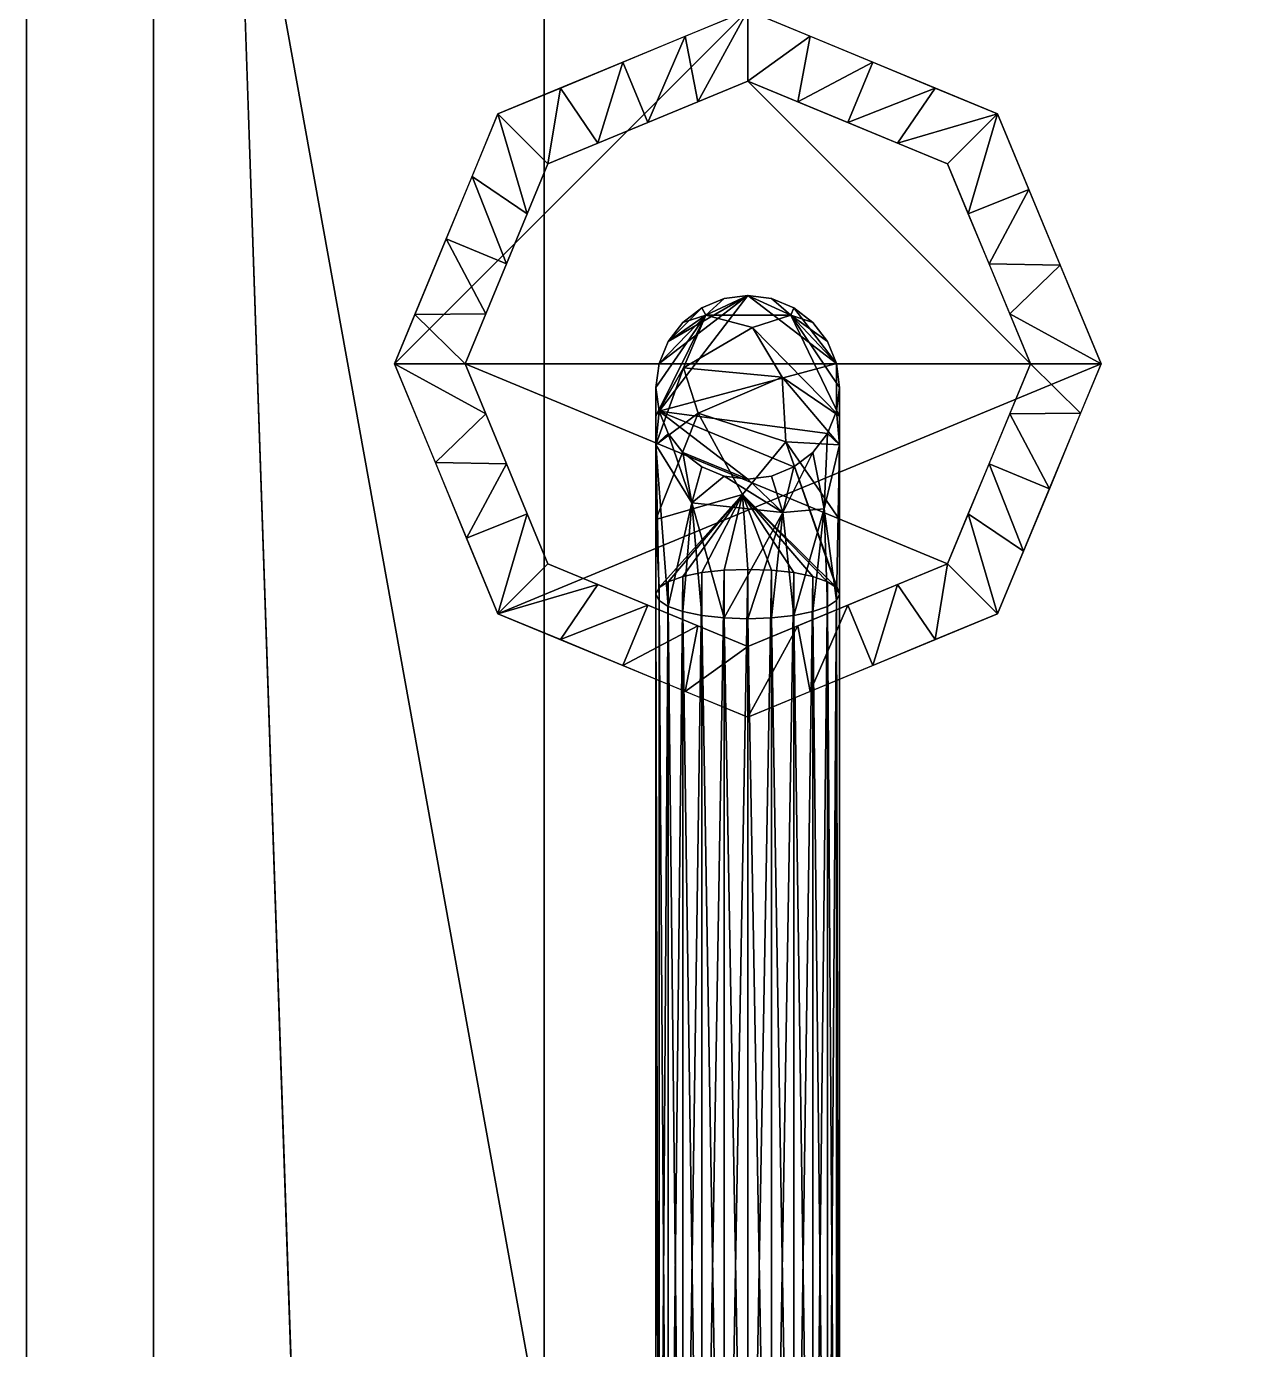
# Model space of a CAD drawing. Extents: x -1 to 643, y -669 to 1.
# Drawn here: x 16.1 to 68.4, y -563.7 to -507.5 of the extents above; entities that cross this region are included whole.
import ezdxf

# ---------------------------------------------------------------- set-up
doc = ezdxf.new("R2010")
doc.units = 0
for name, color, linetype in [('IQ_200_2D', 1, 'Continuous'), ('IQ_200_3D', 1, 'Continuous'), ('IQ_204_2D', 7, 'Continuous'), ('IQ_BLACK_3D', 250, 'Continuous')]:
    doc.layers.add(name, color=color, linetype=linetype)

msp = doc.modelspace()

# ---------------------------------------------------------------- linework, layer by layer
at = {"layer": 'IQ_200_2D', "transparency": 33554582}
msp.add_line((16.1, -50), (16.1, -576.82), dxfattribs=at)
at = {"layer": 'IQ_204_2D', "transparency": 33554582}
msp.add_line((21.5, -86.255), (21.5, -576.82), dxfattribs=at)

# ---------------------------------------------------------------- meshes
at = {"layer": 'IQ_200_3D', "transparency": 33554687}
mesh = msp.add_polyface(dxfattribs=at)
corners = [(16.1, -576.798, 1361.021), (16.1, -120.903, 1407.885), (16.1, -116.068, 1407.847), (16.1, -111.359, 1406.751), (16.1, -107.004, 1404.65), (16.1, -103.216, 1401.646), (16.1, -100.178, 1397.884), (16.1, -98.037, 1393.549), (16.1, -82.705, 1351.299), (16.1, -444.588, 1226.902), (16.1, -600.123, 1226.902)]
mesh.append_faces([[corners[k] for k in face] for face in [(4, 7, 2, 3)]], dxfattribs={"vtx0": -1, "vtx1": -1})
mesh.append_faces([[corners[k] for k in face] for face in [(7, 1, 2)]], dxfattribs={"vtx0": -1, "vtx2": -1})
mesh.append_faces([[corners[k] for k in face] for face in [(1, 7, 8, 9)]], dxfattribs={"vtx0": -1, "vtx3": -1})
mesh.append_faces([[corners[k] for k in face] for face in [(5, 6, 7, 4)]], dxfattribs={"vtx2": -1})
mesh.append_faces([[corners[k] for k in face] for face in [(9, 10, 0, 1)]], dxfattribs={"vtx3": -1})
mesh = msp.add_polyface(dxfattribs=at)
corners = [(21.5, -128.486, 1404.282), (21.5, -120.903, 1404.282), (21.5, -120.903, 1361.021), (21.5, -86.233, 1361.021), (21.5, -98.037, 1393.549), (21.5, -100.178, 1397.884), (21.5, -103.216, 1401.646), (21.5, -107.004, 1404.65), (21.5, -111.359, 1406.751), (21.5, -116.068, 1407.847), (21.5, -120.903, 1407.885), (21.5, -576.798, 1361.021), (21.5, -128.486, 1361.021)]
mesh.append_faces([[corners[k] for k in face] for face in [(0, 11, 12)]], dxfattribs={"vtx0": -1})
mesh.append_faces([[corners[k] for k in face] for face in [(9, 1, 8), (11, 0, 10)]], dxfattribs={"vtx0": -1, "vtx1": -1})
mesh.append_faces([[corners[k] for k in face] for face in [(1, 9, 10, 0)]], dxfattribs={"vtx0": -1, "vtx2": -1})
mesh.append_faces([[corners[k] for k in face] for face in [(1, 6, 7, 8)]], dxfattribs={"vtx0": -1, "vtx3": -1})
mesh.append_faces([[corners[k] for k in face] for face in [(5, 6, 1, 4)]], dxfattribs={"vtx1": -1, "vtx2": -1})
mesh.append_faces([[corners[k] for k in face] for face in [(2, 3, 4, 1)]], dxfattribs={"vtx2": -1})
mesh = msp.add_polyface(dxfattribs=at)
corners = [(625.901, -576.798, 1361.021), (625.901, -120.903, 1407.885), (620.5, -120.903, 1407.885), (620.5, -576.798, 1361.021), (16.1, -120.903, 1407.885), (16.1, -576.798, 1361.021), (21.5, -576.798, 1361.021), (21.5, -120.903, 1407.885)]
mesh.append_faces([[corners[k] for k in face] for face in [(0, 1, 2, 3), (6, 7, 4, 5)]])
mesh = msp.add_polyface(dxfattribs=at)
corners = [(620.5, -128.486, 1361.021), (21.5, -128.486, 1361.021), (21.5, -576.798, 1361.021), (620.5, -576.798, 1361.021)]
mesh.append_faces([[corners[k] for k in face] for face in [(0, 1, 2, 3)]])
mesh = msp.add_polyface(dxfattribs=at)
corners = [(625.901, -600.123, 1226.902), (16.1, -600.123, 1226.902), (16.1, -444.588, 1226.902), (625.901, -444.588, 1226.902)]
mesh.append_faces([[corners[k] for k in face] for face in [(0, 1, 2, 3)]])
mesh = msp.add_polyface(dxfattribs=at)
corners = [(603.9, -465.63, 995.377), (38.086, -465.63, 995.377), (38.086, -567.978, 995.377), (603.9, -567.978, 995.377)]
mesh.append_faces([[corners[k] for k in face] for face in [(0, 1, 2, 3)]])
mesh = msp.add_polyface(dxfattribs=at)
corners = [(38.086, -465.63, 995.377), (38.086, -465.63, 996.977), (38.086, -567.978, 996.977), (38.086, -567.978, 995.377)]
mesh.append_faces([[corners[k] for k in face] for face in [(0, 1, 2, 3)]])
mesh = msp.add_polyface(dxfattribs=at)
corners = [(50.625, -522.817, 1190.932), (50.493, -521.807, 1190.932), (50.103, -520.867, 1190.932), (49.483, -520.059, 1190.932), (48.675, -519.439, 1190.932), (47.735, -519.05, 1190.932), (46.725, -518.917, 1190.932), (45.716, -519.05, 1190.932), (44.775, -519.439, 1190.932), (43.968, -520.059, 1190.932), (43.348, -520.867, 1190.932), (42.958, -521.807, 1190.932), (42.825, -522.817, 1190.932), (42.958, -523.826, 1190.932), (43.348, -524.767, 1190.932), (43.968, -525.575, 1190.932), (44.775, -526.194, 1190.932), (45.716, -526.584, 1190.932), (46.725, -526.717, 1190.932), (47.735, -526.584, 1190.932), (48.675, -526.194, 1190.932), (49.483, -525.575, 1190.932), (50.103, -524.767, 1190.932), (50.493, -523.826, 1190.932)]
mesh.append_faces([[corners[k] for k in face] for face in [(6, 1, 4, 5), (15, 18, 13, 14), (11, 6, 10)]], dxfattribs={"vtx0": -1, "vtx1": -1})
mesh.append_faces([[corners[k] for k in face] for face in [(1, 6, 13)]], dxfattribs={"vtx0": -1, "vtx1": -1, "vtx2": -1})
mesh.append_faces([[corners[k] for k in face] for face in [(9, 10, 8)]], dxfattribs={"vtx1": -1})
mesh.append_faces([[corners[k] for k in face] for face in [(22, 23, 1, 13)]], dxfattribs={"vtx1": -1, "vtx2": -1, "vtx3": -1})
mesh.append_faces([[corners[k] for k in face] for face in [(23, 0, 1)]], dxfattribs={"vtx2": -1})
mesh.append_faces([[corners[k] for k in face] for face in [(20, 21, 22, 13), (18, 19, 20, 13), (11, 12, 13, 6), (6, 7, 8, 10)]], dxfattribs={"vtx2": -1, "vtx3": -1})
mesh.append_faces([[corners[k] for k in face] for face in [(1, 2, 3, 4), (15, 16, 17, 18)]], dxfattribs={"vtx3": -1})
mesh = msp.add_polyface(dxfattribs=at)
corners = [(42.825, -522.817, 1190.932), (42.958, -521.807, 1190.932), (43.348, -520.867, 1190.932), (43.968, -520.059, 1190.932), (44.775, -519.439, 1190.932), (45.716, -519.05, 1190.932), (46.725, -518.917, 1190.932), (47.735, -519.05, 1190.932), (48.675, -519.439, 1190.932), (49.483, -520.059, 1190.932), (50.103, -520.867, 1190.932), (50.493, -521.807, 1190.932), (50.625, -522.817, 1190.932), (50.625, -522.817, 1171.347), (50.493, -521.807, 1171.347), (50.103, -520.867, 1171.347), (49.483, -520.059, 1171.347), (48.675, -519.439, 1171.347), (47.735, -519.05, 1171.347), (46.725, -518.917, 1171.347), (45.716, -519.05, 1171.347), (44.775, -519.439, 1171.347), (43.968, -520.059, 1171.347), (43.348, -520.867, 1171.347), (42.958, -521.807, 1171.347), (42.825, -522.817, 1171.347)]
mesh.append_faces([[corners[k] for k in face] for face in [(1, 24, 25, 0)]], dxfattribs={"vtx0": -1})
mesh.append_faces([[corners[k] for k in face] for face in [(11, 14, 15, 10), (9, 16, 17, 8), (10, 15, 16, 9), (8, 17, 18, 7), (19, 6, 7, 18), (5, 20, 21, 4), (4, 21, 22, 3), (2, 23, 24, 1), (3, 22, 23, 2), (20, 5, 6, 19)]], dxfattribs={"vtx0": -1, "vtx2": -1})
mesh.append_faces([[corners[k] for k in face] for face in [(12, 13, 14, 11)]], dxfattribs={"vtx2": -1})
mesh = msp.add_polyface(dxfattribs=at)
corners = [(42.825, -531.588, 1159.79), (42.825, -525.258, 1164.093), (42.825, -522.817, 1171.347), (42.958, -521.807, 1171.347), (43.348, -520.867, 1171.347), (43.968, -520.059, 1171.347), (44.775, -519.439, 1171.347), (45.716, -519.05, 1171.347), (46.725, -518.917, 1171.347), (47.735, -519.05, 1171.347), (48.675, -519.439, 1171.347), (49.483, -520.059, 1171.347), (50.103, -520.867, 1171.347), (50.493, -521.807, 1171.347), (50.625, -522.817, 1171.347), (50.625, -525.258, 1164.093), (50.625, -531.588, 1159.79), (50.493, -531.316, 1158.817), (50.103, -531.063, 1157.912), (49.483, -530.846, 1157.134), (48.675, -530.679, 1156.537), (47.735, -530.574, 1156.161), (46.725, -530.539, 1156.033), (45.716, -530.574, 1156.161), (44.775, -530.679, 1156.537), (43.968, -530.846, 1157.134), (43.348, -531.063, 1157.912), (42.958, -531.316, 1158.817), (46.928, -520.278, 1164.922), (48.338, -525.134, 1159.179), (46.501, -527.358, 1157.313), (44.944, -519.756, 1167.814), (48.55, -519.758, 1167.908), (42.825, -528.423, 1161.941), (50.625, -524.037, 1167.72), (42.825, -524.037, 1167.72), (44.614, -523.91, 1160.648), (48.181, -522.38, 1161.9), (43.992, -521.981, 1164.017), (50.625, -528.423, 1161.941)]
mesh.append_faces([[corners[k] for k in face] for face in [(11, 32, 10), (14, 32, 13), (6, 31, 5), (3, 31, 2), (5, 31, 4), (35, 38, 1), (26, 30, 25), (18, 30, 17), (20, 30, 19), (13, 32, 12)]], dxfattribs={"vtx0": -1, "vtx1": -1})
mesh.append_faces([[corners[k] for k in face] for face in [(32, 31, 8), (32, 34, 28), (37, 36, 38), (36, 37, 29), (38, 28, 37), (15, 29, 37), (31, 38, 35), (27, 33, 30), (36, 30, 33), (31, 32, 28), (30, 36, 29), (17, 30, 29), (36, 1, 38), (38, 31, 28), (34, 37, 28)]], dxfattribs={"vtx0": -1, "vtx1": -1, "vtx2": -1})
mesh.append_faces([[corners[k] for k in face] for face in [(32, 9, 10), (32, 11, 12), (31, 7, 8), (31, 3, 4), (32, 14, 34), (30, 26, 27), (30, 20, 21), (30, 21, 22), (30, 23, 24), (37, 34, 15), (30, 22, 23), (29, 15, 39)]], dxfattribs={"vtx0": -1, "vtx2": -1})
mesh.append_faces([[corners[k] for k in face] for face in [(8, 9, 32), (24, 25, 30), (6, 7, 31), (16, 17, 29), (35, 2, 31), (39, 16, 29), (18, 19, 30), (33, 1, 36)]], dxfattribs={"vtx1": -1, "vtx2": -1})
mesh.append_faces([[corners[k] for k in face] for face in [(27, 0, 33)]], dxfattribs={"vtx2": -1})
mesh = msp.add_polyface(dxfattribs=at)
corners = [(50.625, -522.817, 1190.932), (50.493, -523.826, 1190.932), (50.103, -524.767, 1190.932), (49.483, -525.575, 1190.932), (48.675, -526.194, 1190.932), (47.735, -526.584, 1190.932), (46.725, -526.717, 1190.932), (45.716, -526.584, 1190.932), (44.775, -526.194, 1190.932), (43.968, -525.575, 1190.932), (43.348, -524.767, 1190.932), (42.958, -523.826, 1190.932), (42.825, -522.817, 1190.932), (42.825, -522.817, 1171.347), (42.958, -523.826, 1171.347), (43.348, -524.767, 1171.347), (43.968, -525.575, 1171.347), (44.775, -526.194, 1171.347), (45.716, -526.584, 1171.347), (46.725, -526.717, 1171.347), (47.735, -526.584, 1171.347), (48.675, -526.194, 1171.347), (49.483, -525.575, 1171.347), (50.103, -524.767, 1171.347), (50.493, -523.826, 1171.347), (50.625, -522.817, 1171.347)]
mesh.append_faces([[corners[k] for k in face] for face in [(1, 24, 25, 0)]], dxfattribs={"vtx0": -1})
mesh.append_faces([[corners[k] for k in face] for face in [(11, 14, 15, 10), (9, 16, 17, 8), (10, 15, 16, 9), (8, 17, 18, 7), (19, 6, 7, 18), (5, 20, 21, 4), (4, 21, 22, 3), (2, 23, 24, 1), (3, 22, 23, 2), (20, 5, 6, 19)]], dxfattribs={"vtx0": -1, "vtx2": -1})
mesh.append_faces([[corners[k] for k in face] for face in [(12, 13, 14, 11)]], dxfattribs={"vtx2": -1})
mesh = msp.add_polyface(dxfattribs=at)
corners = [(50.625, -531.588, 1159.79), (50.625, -525.258, 1164.093), (50.625, -522.817, 1171.347), (50.493, -523.826, 1171.347), (50.103, -524.767, 1171.347), (49.483, -525.575, 1171.347), (48.675, -526.194, 1171.347), (47.735, -526.584, 1171.347), (46.725, -526.717, 1171.347), (45.716, -526.584, 1171.347), (44.775, -526.194, 1171.347), (43.968, -525.575, 1171.347), (43.348, -524.767, 1171.347), (42.958, -523.826, 1171.347), (42.825, -522.817, 1171.347), (42.825, -525.258, 1164.093), (42.825, -531.588, 1159.79), (42.958, -531.86, 1160.762), (43.348, -532.113, 1161.668), (43.968, -532.33, 1162.446), (44.775, -532.497, 1163.043), (45.716, -532.602, 1163.418), (46.725, -532.637, 1163.546), (47.735, -532.602, 1163.418), (48.675, -532.497, 1163.043), (49.483, -532.33, 1162.446), (50.103, -532.113, 1161.668), (50.493, -531.86, 1160.762), (44.351, -527.723, 1165.963), (48.218, -528.128, 1166.271), (49.968, -527.976, 1164.284)]
mesh.append_faces([[corners[k] for k in face] for face in [(15, 13, 14), (17, 15, 16)]], dxfattribs={"vtx0": -1})
mesh.append_faces([[corners[k] for k in face] for face in [(13, 15, 12), (20, 28, 19), (8, 29, 7), (6, 29, 5), (23, 29, 22), (19, 28, 18), (22, 29, 21), (7, 29, 6), (5, 30, 4)]], dxfattribs={"vtx0": -1, "vtx1": -1})
mesh.append_faces([[corners[k] for k in face] for face in [(28, 12, 15), (30, 29, 24), (29, 9, 28), (5, 29, 30), (28, 15, 18), (28, 21, 29), (4, 30, 1), (27, 1, 30)]], dxfattribs={"vtx0": -1, "vtx1": -1, "vtx2": -1})
mesh.append_faces([[corners[k] for k in face] for face in [(28, 11, 12), (28, 20, 21)]], dxfattribs={"vtx0": -1, "vtx2": -1})
mesh.append_faces([[corners[k] for k in face] for face in [(2, 3, 1), (0, 1, 27)]], dxfattribs={"vtx1": -1})
mesh.append_faces([[corners[k] for k in face] for face in [(10, 11, 28), (9, 10, 28), (3, 4, 1), (8, 9, 29), (24, 25, 30), (23, 24, 29), (17, 18, 15), (25, 26, 30), (26, 27, 30)]], dxfattribs={"vtx1": -1, "vtx2": -1})
mesh = msp.add_polyface(dxfattribs=at)
corners = [(42.825, -531.588, 1159.79), (42.958, -531.316, 1158.817), (43.348, -531.063, 1157.912), (43.968, -530.846, 1157.134), (44.775, -530.679, 1156.537), (45.716, -530.574, 1156.161), (46.725, -530.539, 1156.033), (47.735, -530.574, 1156.161), (48.675, -530.679, 1156.537), (49.483, -530.846, 1157.134), (50.103, -531.063, 1157.912), (50.493, -531.316, 1158.817), (50.625, -531.588, 1159.79), (50.625, -588.536, 1143.88), (50.493, -588.264, 1142.908), (50.103, -588.011, 1142.002), (49.483, -587.794, 1141.224), (48.675, -587.627, 1140.627), (47.735, -587.522, 1140.252), (46.725, -587.486, 1140.124), (45.716, -587.522, 1140.252), (44.775, -587.627, 1140.627), (43.968, -587.794, 1141.224), (43.348, -588.011, 1142.002), (42.958, -588.264, 1142.908), (42.825, -588.536, 1143.88)]
mesh.append_faces([[corners[k] for k in face] for face in [(1, 24, 25, 0)]], dxfattribs={"vtx0": -1})
mesh.append_faces([[corners[k] for k in face] for face in [(15, 11, 14), (7, 19, 6), (9, 17, 8), (19, 7, 18), (22, 4, 21), (3, 23, 2), (20, 6, 19)]], dxfattribs={"vtx0": -1, "vtx1": -1})
mesh.append_faces([[corners[k] for k in face] for face in [(9, 16, 17), (8, 17, 18), (15, 10, 11), (5, 20, 21), (2, 23, 24), (21, 4, 5)]], dxfattribs={"vtx0": -1, "vtx2": -1})
mesh.append_faces([[corners[k] for k in face] for face in [(15, 16, 10), (7, 8, 18), (9, 10, 16), (22, 23, 3), (5, 6, 20), (1, 2, 24), (3, 4, 22)]], dxfattribs={"vtx1": -1, "vtx2": -1})
mesh.append_faces([[corners[k] for k in face] for face in [(12, 13, 14, 11)]], dxfattribs={"vtx2": -1})
mesh = msp.add_polyface(dxfattribs=at)
corners = [(50.625, -531.588, 1159.79), (50.493, -531.86, 1160.762), (50.103, -532.113, 1161.668), (49.483, -532.33, 1162.446), (48.675, -532.497, 1163.043), (47.735, -532.602, 1163.418), (46.725, -532.637, 1163.546), (45.716, -532.602, 1163.418), (44.775, -532.497, 1163.043), (43.968, -532.33, 1162.446), (43.348, -532.113, 1161.668), (42.958, -531.86, 1160.762), (42.825, -531.588, 1159.79), (42.825, -588.536, 1143.88), (42.958, -588.807, 1144.852), (43.348, -589.06, 1145.758), (43.968, -589.278, 1146.536), (44.775, -589.444, 1147.133), (45.716, -589.549, 1147.508), (46.725, -589.585, 1147.636), (47.735, -589.549, 1147.508), (48.675, -589.444, 1147.133), (49.483, -589.278, 1146.536), (50.103, -589.06, 1145.758), (50.493, -588.807, 1144.852), (50.625, -588.536, 1143.88)]
mesh.append_faces([[corners[k] for k in face] for face in [(14, 12, 13)]], dxfattribs={"vtx0": -1})
mesh.append_faces([[corners[k] for k in face] for face in [(15, 11, 14), (7, 19, 6), (9, 17, 8), (19, 7, 18), (21, 5, 20), (22, 4, 21), (3, 23, 2), (20, 6, 19)]], dxfattribs={"vtx0": -1, "vtx1": -1})
mesh.append_faces([[corners[k] for k in face] for face in [(9, 16, 17), (8, 17, 18), (15, 10, 11), (2, 23, 24), (1, 24, 25), (21, 4, 5)]], dxfattribs={"vtx0": -1, "vtx2": -1})
mesh.append_faces([[corners[k] for k in face] for face in [(0, 1, 25)]], dxfattribs={"vtx1": -1})
mesh.append_faces([[corners[k] for k in face] for face in [(15, 16, 10), (11, 12, 14), (7, 8, 18), (9, 10, 16), (22, 23, 3), (5, 6, 20), (1, 2, 24), (3, 4, 22)]], dxfattribs={"vtx1": -1, "vtx2": -1})
at = {"layer": 'IQ_BLACK_3D', "transparency": 33554687}
mesh = msp.add_polyface(dxfattribs=at)
corners = [(16.1, -230.589, 924.5), (16.1, -72.9, 1022.887), (16.1, -72.9, 924.5), (16.1, -591.752, 924.5), (16.1, -611.974, 983.747), (16.1, -612.468, 986.064), (16.1, -612.403, 988.432), (16.1, -611.784, 990.719), (16.1, -610.643, 992.795), (16.1, -609.046, 994.545), (16.1, -607.083, 995.871), (16.1, -604.862, 996.697), (16.1, -602.51, 996.977), (16.1, -446.317, 996.977), (16.1, -235.553, 924.5)]
mesh.append_faces([[corners[k] for k in face] for face in [(2, 0, 1)]])
mesh.append_faces([[corners[k] for k in face] for face in [(12, 9, 10, 11), (7, 4, 5, 6)]], dxfattribs={"vtx0": -1})
mesh.append_faces([[corners[k] for k in face] for face in [(4, 9, 12)]], dxfattribs={"vtx0": -1, "vtx1": -1, "vtx2": -1})
mesh.append_faces([[corners[k] for k in face] for face in [(3, 4, 12, 13)]], dxfattribs={"vtx1": -1, "vtx3": -1})
mesh.append_faces([[corners[k] for k in face] for face in [(13, 14, 3)]], dxfattribs={"vtx2": -1})
mesh.append_faces([[corners[k] for k in face] for face in [(7, 8, 9, 4)]], dxfattribs={"vtx2": -1, "vtx3": -1})
mesh = msp.add_polyface(dxfattribs=at)
corners = [(16.1, -591.752, 924.5), (16.1, -235.553, 924.5), (625.901, -235.553, 924.5), (625.901, -591.752, 924.5), (614.536, -591.752, 924.5), (614.536, -567.978, 924.5), (27.464, -567.978, 924.5), (27.464, -591.752, 924.5)]
mesh.append_faces([[corners[k] for k in face] for face in [(1, 2, 5, 6)]], dxfattribs={"vtx1": -1, "vtx3": -1})
mesh.append_faces([[corners[k] for k in face] for face in [(3, 4, 5, 2)]], dxfattribs={"vtx2": -1})
mesh.append_faces([[corners[k] for k in face] for face in [(6, 7, 0, 1)]], dxfattribs={"vtx3": -1})
mesh = msp.add_polyface(dxfattribs=at)
corners = [(38.086, -567.978, 996.977), (38.086, -465.63, 996.977), (603.9, -465.63, 996.977), (603.9, -567.978, 996.977), (603.914, -602.51, 996.977), (625.901, -602.51, 996.977), (625.901, -446.317, 996.977), (16.1, -446.317, 996.977), (16.1, -602.51, 996.977), (38.086, -602.51, 996.977)]
mesh.append_faces([[corners[k] for k in face] for face in [(1, 7, 0)]], dxfattribs={"vtx0": -1, "vtx1": -1})
mesh.append_faces([[corners[k] for k in face] for face in [(6, 2, 3), (2, 6, 7, 1)]], dxfattribs={"vtx0": -1, "vtx2": -1})
mesh.append_faces([[corners[k] for k in face] for face in [(8, 9, 0, 7)]], dxfattribs={"vtx2": -1})
mesh.append_faces([[corners[k] for k in face] for face in [(3, 4, 5, 6)]], dxfattribs={"vtx3": -1})
mesh = msp.add_polyface(dxfattribs=at)
corners = [(31.725, -521.817, 1226.902), (36.119, -532.423, 1226.902), (46.725, -536.817, 1226.902), (57.332, -532.423, 1226.902), (61.725, -521.817, 1226.902), (57.332, -511.21, 1226.902), (46.725, -506.817, 1226.902), (36.119, -511.21, 1226.902)]
mesh.append_faces([[corners[k] for k in face] for face in [(6, 0, 4, 5), (1, 4, 0)]], dxfattribs={"vtx0": -1, "vtx1": -1})
mesh.append_faces([[corners[k] for k in face] for face in [(3, 4, 1, 2)]], dxfattribs={"vtx1": -1})
mesh.append_faces([[corners[k] for k in face] for face in [(6, 7, 0)]], dxfattribs={"vtx2": -1})
mesh = msp.add_polyface(dxfattribs=at)
corners = [(58.725, -521.817, 1190.932), (55.211, -513.332, 1190.932), (46.725, -509.817, 1190.932), (38.24, -513.332, 1190.932), (34.725, -521.817, 1190.932), (31.725, -521.817, 1226.902), (36.119, -511.21, 1226.902), (46.725, -506.817, 1226.902), (57.332, -511.21, 1226.902), (61.725, -521.817, 1226.902), (50.968, -511.574, 1190.932), (52.029, -509.014, 1226.902), (54.68, -510.112, 1226.902), (59.99, -517.628, 1226.902), (56.968, -517.574, 1190.932), (56.089, -515.453, 1190.932), (36.483, -517.574, 1190.932), (33.922, -516.514, 1226.902), (35.021, -513.862, 1226.902), (42.483, -511.574, 1190.932), (41.422, -509.014, 1226.902), (44.074, -507.915, 1226.902), (48.847, -510.696, 1190.932), (49.377, -507.915, 1226.902), (53.089, -512.453, 1190.932), (57.847, -519.696, 1190.932), (58.661, -514.419, 1226.902), (32.593, -519.722, 1226.902), (35.604, -519.696, 1190.932), (37.361, -515.453, 1190.932), (38.77, -510.112, 1226.902), (40.361, -512.453, 1190.932), (44.604, -510.696, 1190.932)]
mesh.append_faces([[corners[k] for k in face] for face in [(25, 9, 0)]], dxfattribs={"vtx0": -1})
mesh.append_faces([[corners[k] for k in face] for face in [(13, 14, 26), (19, 21, 32), (9, 25, 13), (10, 12, 24), (6, 29, 18), (29, 6, 3), (8, 24, 12), (1, 8, 15), (16, 18, 29), (7, 32, 21), (2, 23, 22), (12, 10, 11), (17, 28, 27), (18, 16, 17), (20, 31, 30), (21, 19, 20)]], dxfattribs={"vtx0": -1, "vtx1": -1})
mesh.append_faces([[corners[k] for k in face] for face in [(8, 1, 24), (17, 16, 28), (7, 2, 32), (2, 7, 23), (15, 8, 26), (11, 10, 22), (3, 6, 30)]], dxfattribs={"vtx0": -1, "vtx2": -1})
mesh.append_faces([[corners[k] for k in face] for face in [(23, 11, 22), (28, 4, 27), (14, 15, 26), (19, 31, 20), (31, 3, 30), (25, 14, 13)]], dxfattribs={"vtx1": -1, "vtx2": -1})
mesh.append_faces([[corners[k] for k in face] for face in [(4, 5, 27)]], dxfattribs={"vtx2": -1})
mesh = msp.add_polyface(dxfattribs=at)
corners = [(34.725, -521.817, 1190.932), (38.24, -513.332, 1190.932), (46.725, -509.817, 1190.932), (55.211, -513.332, 1190.932), (58.725, -521.817, 1190.932), (55.211, -530.302, 1190.932), (46.725, -533.817, 1190.932), (38.24, -530.302, 1190.932)]
mesh.append_faces([[corners[k] for k in face] for face in [(5, 0, 4)]], dxfattribs={"vtx0": -1, "vtx1": -1})
mesh.append_faces([[corners[k] for k in face] for face in [(7, 0, 5, 6)]], dxfattribs={"vtx1": -1})
mesh.append_faces([[corners[k] for k in face] for face in [(1, 2, 4, 0)]], dxfattribs={"vtx1": -1, "vtx2": -1})
mesh.append_faces([[corners[k] for k in face] for face in [(2, 3, 4)]], dxfattribs={"vtx2": -1})
mesh = msp.add_polyface(dxfattribs=at)
corners = [(34.725, -521.817, 1190.932), (38.24, -530.302, 1190.932), (46.725, -533.817, 1190.932), (55.211, -530.302, 1190.932), (58.725, -521.817, 1190.932), (61.725, -521.817, 1226.902), (57.332, -532.423, 1226.902), (46.725, -536.817, 1226.902), (36.119, -532.423, 1226.902), (31.725, -521.817, 1226.902), (42.483, -532.06, 1190.932), (41.422, -534.62, 1226.902), (38.77, -533.522, 1226.902), (33.461, -526.006, 1226.902), (36.483, -526.06, 1190.932), (37.361, -528.181, 1190.932), (56.968, -526.06, 1190.932), (59.529, -527.12, 1226.902), (58.43, -529.772, 1226.902), (50.968, -532.06, 1190.932), (52.029, -534.62, 1226.902), (49.377, -535.719, 1226.902), (44.604, -532.938, 1190.932), (44.074, -535.719, 1226.902), (40.361, -531.181, 1190.932), (35.604, -523.938, 1190.932), (34.79, -529.215, 1226.902), (60.858, -523.911, 1226.902), (57.847, -523.938, 1190.932), (56.089, -528.181, 1190.932), (54.68, -533.522, 1226.902), (53.089, -531.181, 1190.932), (48.847, -532.938, 1190.932)]
mesh.append_faces([[corners[k] for k in face] for face in [(25, 9, 0)]], dxfattribs={"vtx0": -1})
mesh.append_faces([[corners[k] for k in face] for face in [(13, 14, 26), (19, 21, 32), (9, 25, 13), (10, 12, 24), (6, 29, 18), (29, 6, 3), (8, 24, 12), (1, 8, 15), (16, 18, 29), (7, 32, 21), (2, 23, 22), (12, 10, 11), (17, 28, 27), (18, 16, 17), (20, 31, 30), (21, 19, 20)]], dxfattribs={"vtx0": -1, "vtx1": -1})
mesh.append_faces([[corners[k] for k in face] for face in [(8, 1, 24), (17, 16, 28), (7, 2, 32), (2, 7, 23), (15, 8, 26), (11, 10, 22), (3, 6, 30)]], dxfattribs={"vtx0": -1, "vtx2": -1})
mesh.append_faces([[corners[k] for k in face] for face in [(23, 11, 22), (28, 4, 27), (14, 15, 26), (19, 31, 20), (31, 3, 30), (25, 14, 13)]], dxfattribs={"vtx1": -1, "vtx2": -1})
mesh.append_faces([[corners[k] for k in face] for face in [(4, 5, 27)]], dxfattribs={"vtx2": -1})

doc.saveas('drawing.dxf')
